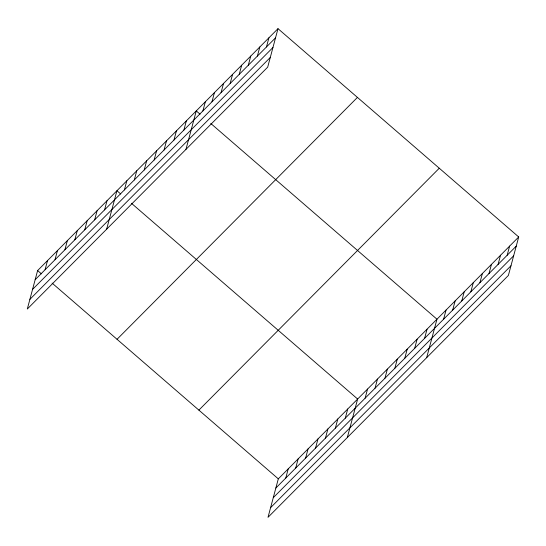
<?xml version="1.0" encoding="UTF-8"?>
<svg xmlns="http://www.w3.org/2000/svg" width="546" height="546" viewBox="0 0 546 546"><rect width="100%" height="100%" fill="white"/><g stroke="black" fill="none" stroke-linecap="round" stroke-linejoin="round"><path stroke-width="0.82" d="M277.996 28.665L37.613 270.563L27.3 309.036L267.69 67.144L277.996 28.665L518.7 236.964L508.387 275.437L268.004 517.335L278.31 478.856L518.7 236.964M45.072 269.744L47.522 260.585M54.989 259.766L57.439 250.607M64.899 249.788L67.356 240.629M74.816 239.81L77.273 230.651M84.732 229.832L87.189 220.673M94.649 219.854L97.106 210.695M104.566 209.876L107.023 200.716M106.627 229.211L116.94 190.738L120.721 194.007M124.399 189.919L126.856 180.76M134.316 179.941L136.766 170.782M144.233 169.963L146.683 160.804M154.143 159.985L156.6 150.826M164.059 150.007L166.516 140.848M173.976 140.029L176.433 130.869M183.893 130.05L186.35 120.891M185.954 149.386L196.267 110.913L200.048 114.182M202.894 110.934L205.344 101.774M211.971 101.802L214.428 92.636M221.055 92.663L223.512 83.497M230.132 83.524L232.589 74.358M239.216 74.386L241.673 65.22M248.3 65.247L250.75 56.081M257.378 56.108L259.835 46.942M266.462 46.97L268.919 37.804M285.77 478.043L288.227 468.877M295.686 468.065L298.143 458.899M305.603 458.087L308.06 448.921M315.52 448.109L317.977 438.943M325.436 438.131L327.893 428.965M335.353 428.153L337.81 418.987M345.27 418.175L347.727 409.009M347.331 437.51L357.637 399.03L131.436 203.283M365.103 398.218L367.554 389.052M375.02 388.24L377.47 379.074M384.93 378.262L387.387 369.096M394.847 368.284L397.304 359.118M404.763 358.306L407.22 349.14M414.68 348.328L417.137 339.162M424.597 338.349L427.054 329.183M426.658 357.685L436.971 319.205L210.763 123.457M443.591 319.233L446.048 310.073M452.675 310.094L455.132 300.935M461.759 300.955L464.209 291.796M470.836 291.817L473.293 282.657M479.92 282.678L482.377 273.519M488.998 273.539L491.455 264.38M498.082 264.407L500.539 255.241M507.166 255.269L509.616 246.103M35.156 279.723L275.539 37.831M32.562 289.394L272.952 47.502M29.893 299.365L270.277 57.473M117.042 339.298L357.432 97.406M198.88 410.121L439.271 168.229M275.86 488.022L516.243 246.13M273.266 497.693L513.656 255.801M270.598 507.657L510.981 265.765M37.613 270.563L41.394 273.833M52.109 283.108L278.31 478.856"/></g></svg>
